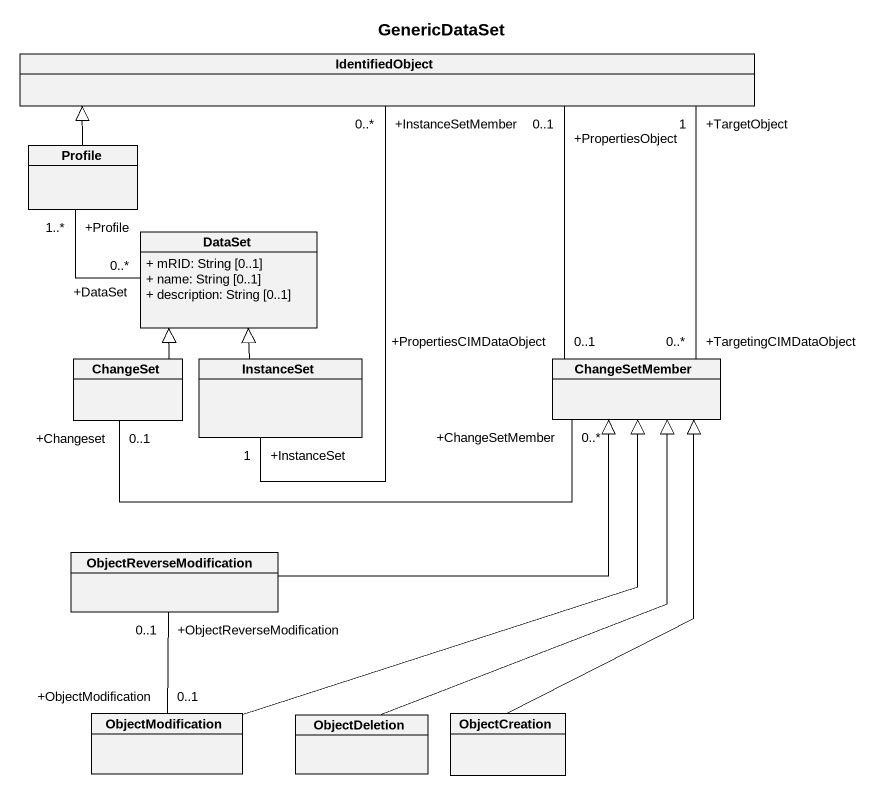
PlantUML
@startuml
title GenericDataSet
hide circle
hide empty members
skinparam classAttributeIconSize 0
class IdentifiedObject
class Profile
class DataSet {
  + mRID: String [0..1]
  + name: String [0..1]
  + description: String [0..1]
}
class ChangeSet
class InstanceSet
class ChangeSetMember
class ObjectReverseModification
class ObjectModification
class ObjectDeletion
class ObjectCreation
IdentifiedObject "+InstanceSetMember\n0..*" -- "+InstanceSet\n1" InstanceSet
Profile -right-|> IdentifiedObject
DataSet "+DataSet\n0..*" -up- "+Profile\n1..*" Profile
ChangeSet -up-|> DataSet
InstanceSet -up-|> DataSet
ChangeSetMember "+TargetingCIMDataObject\n0..*" -up- "+TargetObject\n1" IdentifiedObject
ChangeSetMember "+PropertiesCIMDataObject\n0..1" -up- "+PropertiesObject\n0..1" IdentifiedObject
ChangeSetMember "+ChangeSetMember\n0..*" -left- "+Changeset\n0..1" ChangeSet
ObjectReverseModification -right-|> ChangeSetMember
ObjectReverseModification "+ObjectReverseModification\n0..1" -- "+ObjectModification\n0..1" ObjectModification
ObjectModification -up-|> ChangeSetMember
ObjectDeletion -up-|> ChangeSetMember
ObjectCreation -up-|> ChangeSetMember
@enduml
